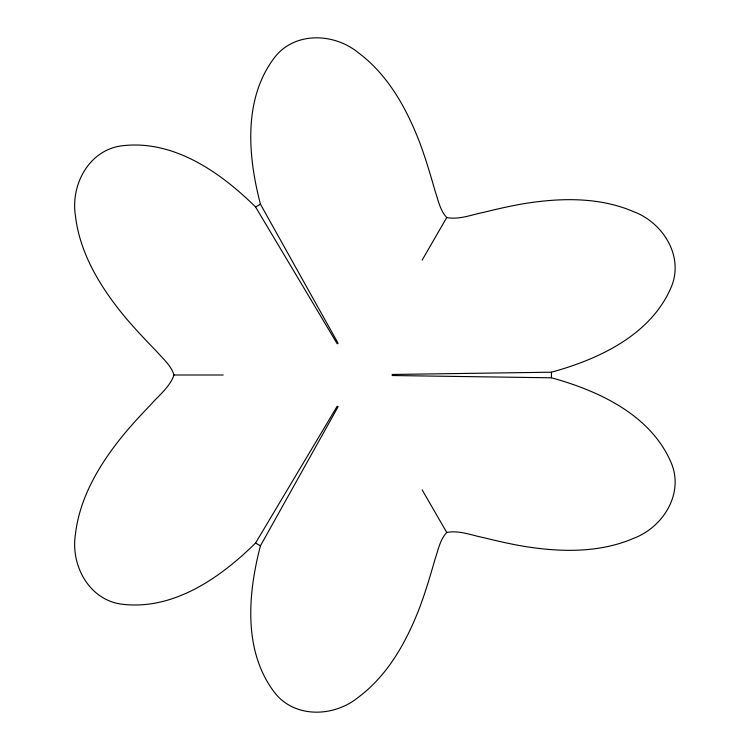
<?xml version="1.0" encoding="UTF-8"?>
<svg xmlns="http://www.w3.org/2000/svg" width="750" height="750" viewBox="0 0 750 750"><rect width="100%" height="100%" fill="white"/><g stroke="black" fill="none" stroke-linecap="round" stroke-linejoin="round"><path stroke-width="1.12" d="M338.137 406.669L260.438 545.822C247.978 593.447 242.906 650.803 274.434 692.362C294.572 718.65 334.003 717.131 358.134 697.425C387.684 675.497 406.219 642.216 419.288 608.503C425.541 592.116 430.406 575.241 435.281 558.403C438.319 549.497 440.128 539.559 446.737 532.453C459.319 530.044 471.75 535.359 483.966 537.722C497.972 541.2 512.062 544.397 526.312 546.712C562.05 552.253 600.131 552.844 633.9 538.219C663.038 527.166 684.056 493.781 671.362 463.2C651.141 415.106 598.931 390.825 551.456 377.803L392.1 375.525M337.238 343.847L255.581 206.981C220.566 172.378 173.438 139.303 121.678 145.838C88.847 150.131 70.444 185.034 75.441 215.794C79.659 252.338 99.206 285.028 121.875 313.209C132.938 326.822 145.116 339.469 157.266 352.116C163.453 359.194 171.159 365.728 174.009 375C169.809 387.103 158.991 395.212 150.834 404.606C140.812 415.003 131.006 425.606 121.875 436.791C99.206 464.972 79.659 497.663 75.441 534.206C70.444 564.966 88.847 599.869 121.678 604.163C173.438 610.697 220.566 577.622 255.581 543.019L337.238 406.153M422.147 260.119L446.719 217.575M255.581 206.981L260.438 204.178C247.978 156.553 242.906 99.197 274.434 57.637C294.572 31.35 334.003 32.869 358.134 52.575C387.684 74.503 406.219 107.784 419.288 141.497C425.541 157.884 430.406 174.759 435.281 191.597C438.319 200.503 440.128 210.441 446.737 217.547C459.319 219.956 471.75 214.641 483.966 212.278C497.972 208.8 512.062 205.603 526.312 203.287C562.05 197.747 600.131 197.156 633.9 211.781C663.038 222.834 684.056 256.219 671.362 286.8C651.141 334.894 598.931 359.175 551.456 372.197L392.1 374.475M174.009 375L223.181 375M255.581 543.019L260.438 545.822M422.147 489.881L446.737 532.453M260.438 204.178L338.137 343.331M551.456 372.197L551.456 377.803"/></g></svg>
